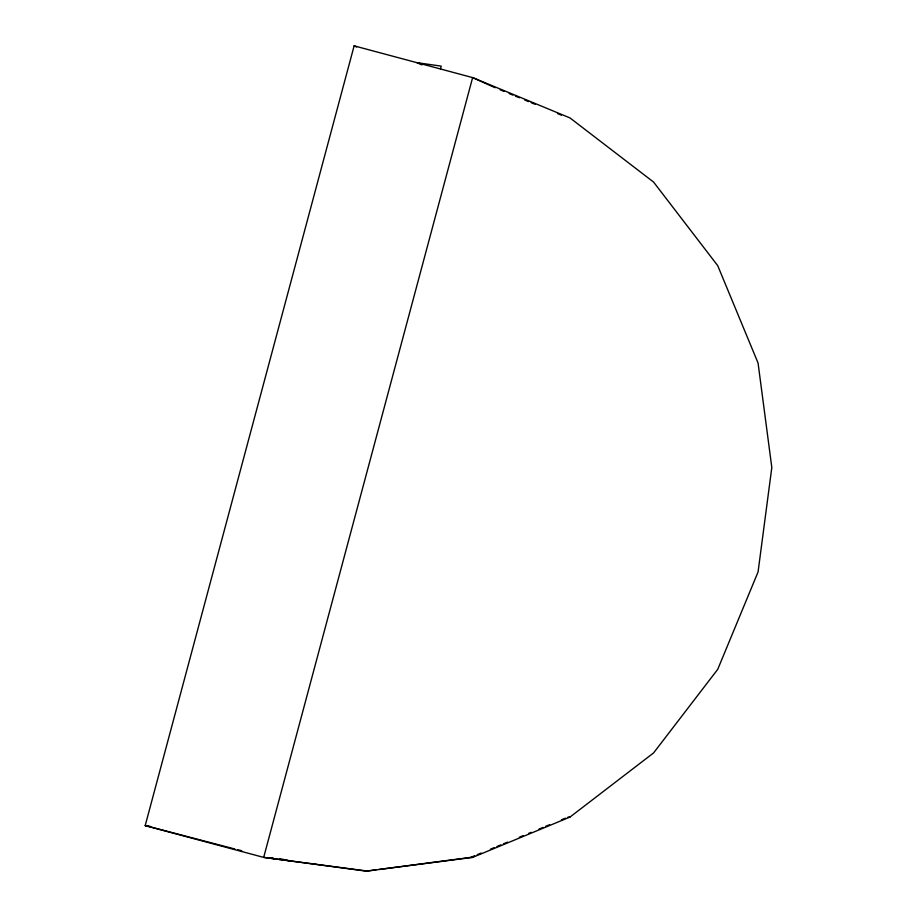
<?xml version="1.0" encoding="UTF-8"?>
<svg xmlns="http://www.w3.org/2000/svg" width="917" height="917" viewBox="0 0 917 917"><rect width="100%" height="100%" fill="white"/><g stroke="black" fill="none" stroke-linecap="round" stroke-linejoin="round"><path stroke-width="1.38" d="M145.184 825.644L354.134 45.85L472.633 77.601L569.984 117.926L653.58 182.07L717.736 265.678L758.061 363.029L771.816 467.498L758.061 571.967L717.736 669.33L653.58 752.926L569.984 817.07L472.633 857.395L366.192 871.15L263.683 857.395L145.184 825.644L150.285 826.377M440.481 68.798L441.203 66.127L416.937 62.677L421.935 64.924M378.893 869.476L470.662 857.395L474.605 855.756M477.241 854.667L481.184 853.039M490.4 849.222L494.343 847.583M496.98 846.494L500.923 844.866M503.548 843.778L507.502 842.138M519.343 837.232L523.286 835.593M528.547 833.415L531.184 832.327M539.07 829.06L543.024 827.421M545.649 826.332L549.592 824.704M561.433 819.798L565.388 818.159M366.192 871.15L376.073 869.843M568.013 817.07L569.984 817.07M470.662 857.395L472.633 857.395M289.921 860.845L279.8 858.667M313.958 864.273L315.918 864.273M368.164 871.15L263.683 857.395L472.633 77.601L495.111 87.723M234.901 849.027L146.181 825.793M237.583 849.681L241.721 850.701M270.366 857.773L275.822 859.126L271.73 857.888M500.212 89.843L504.029 91.425M509.141 93.534L512.958 95.127M515.514 96.182L519.343 97.764M524.604 99.942L528.547 101.581M531.184 102.67L535.127 104.297M557.49 113.57L561.433 115.198M354.134 45.85L356.633 46.973"/></g></svg>
